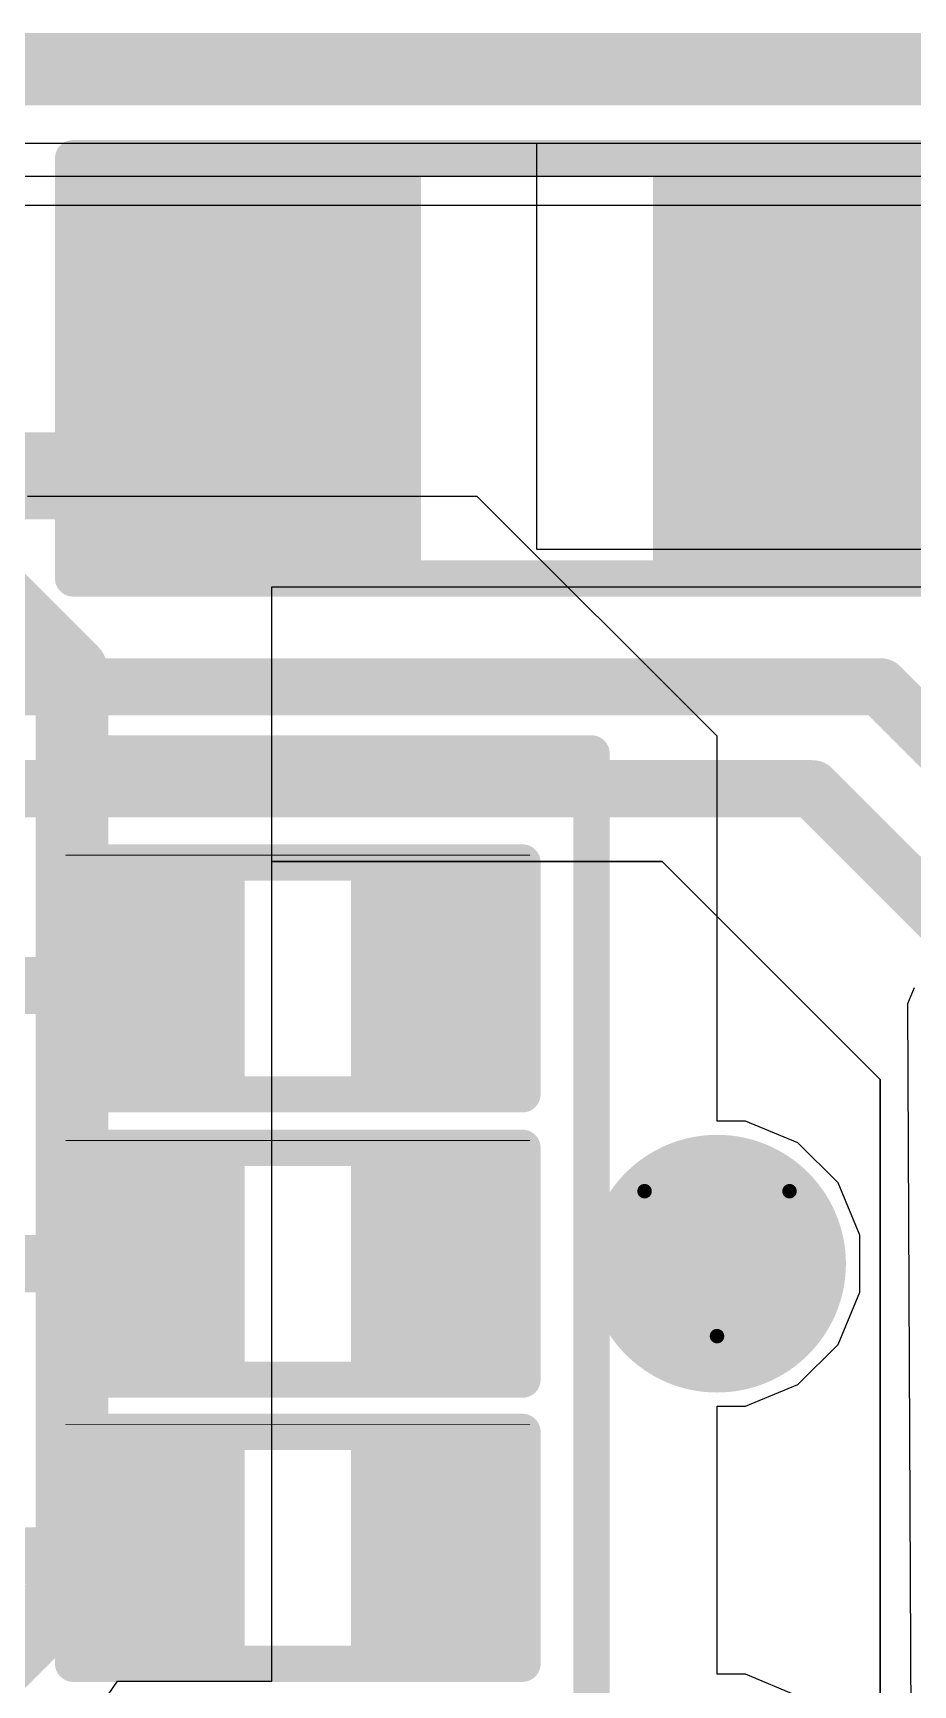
# Model space of a CAD drawing. Header units: inches. Extents: x 0 to 423, y -3 to 110.
# Drawn here: x 20.95 to 24.03, y 73.76 to 79.55 of the extents above; entities that cross this region are included whole.
import ezdxf

# ---------------------------------------------------------------- set-up
doc = ezdxf.new("R2010")
doc.units = ezdxf.units.IN
for name, color, linetype in [('Board Outline', 56, 'Continuous'), ('Bottom Layer', 5, 'Continuous'), ('Bottom Solder', 6, 'Continuous'), ('Drill Drawing', 1, 'Continuous'), ('Mechanical 1', 6, 'Continuous'), ('Mid Layer', 16, 'Continuous'), ('Mid Layer 2', 76, 'Continuous'), ('Top Layer', 1, 'Continuous'), ('Top Overlay', 2, 'Continuous'), ('Top Paste', 8, 'Continuous'), ('Top Solder', 216, 'Continuous'), ('Via Holes', 16, 'Continuous')]:
    doc.layers.add(name, color=color, linetype=linetype)

# ---------------------------------------------------------------- blocks, each defined once
blk = doc.blocks.new('RES_0805_13')
at = {"layer": 'Top Layer'}
for points in [[(-1.524, 0.635), (-0.508, 0.635), (-0.508, -0.635), (-1.524, -0.635)], [(0.508, 0.635), (1.524, 0.635), (1.524, -0.635), (0.508, -0.635)]]:
    blk.add_hatch(color=1, dxfattribs=at).paths.add_polyline_path(points)
at = {"layer": 'Top Paste'}
for points in [[(-1.524, 0.635), (-0.508, 0.635), (-0.508, -0.635), (-1.524, -0.635)], [(0.508, 0.635), (1.524, 0.635), (1.524, -0.635), (0.508, -0.635)]]:
    blk.add_hatch(color=8, dxfattribs=at).paths.add_polyline_path(points)
at = {"layer": 'Top Solder'}
for points in [[(-1.6256, 0.7366), (-0.4064, 0.7366), (-0.4064, -0.7366), (-1.6256, -0.7366)], [(0.4064, 0.7366), (1.6256, 0.7366), (1.6256, -0.7366), (0.4064, -0.7366)]]:
    blk.add_hatch(color=216, dxfattribs=at).paths.add_polyline_path(points)
at = {"layer": 'Top Overlay'}
for points in [[(-1.6256, -0.7366, 0.127, 0.127, 0), (-1.6256, 0.7366, 0.127, 0.127, 0)], [(-1.6256, 0.7366, 0.127, 0.127, 0), (1.6256, 0.7366, 0.127, 0.127, 0)], [(1.6256, -0.7366, 0.127, 0.127, 0), (1.6256, 0.7366, 0.127, 0.127, 0)], [(-1.6256, -0.7366, 0.127, 0.127, 0), (1.6256, -0.7366, 0.127, 0.127, 0)]]:
    blk.add_lwpolyline(points, format="xyseb", dxfattribs=at)
for points in [[(-1.65735, 0.7366, 0.0635, 0.0635, 1), (-1.59385, 0.7366, 0.0635, 0.0635, 1)], [(-1.65735, 0.7366, 0.0635, 0.0635, 1), (-1.59385, 0.7366, 0.0635, 0.0635, 1)], [(1.59385, 0.7366, 0.0635, 0.0635, 1), (1.65735, 0.7366, 0.0635, 0.0635, 1)], [(1.59385, 0.7366, 0.0635, 0.0635, 1), (1.65735, 0.7366, 0.0635, 0.0635, 1)], [(-1.65735, -0.7366, 0.0635, 0.0635, 1), (-1.59385, -0.7366, 0.0635, 0.0635, 1)], [(-1.65735, -0.7366, 0.0635, 0.0635, 1), (-1.59385, -0.7366, 0.0635, 0.0635, 1)], [(1.59385, -0.7366, 0.0635, 0.0635, 1), (1.65735, -0.7366, 0.0635, 0.0635, 1)], [(1.59385, -0.7366, 0.0635, 0.0635, 1), (1.65735, -0.7366, 0.0635, 0.0635, 1)]]:
    blk.add_lwpolyline(points, format="xyseb", close=True, dxfattribs=at)
blk = doc.blocks.new('R___0402_26')
at = {"layer": 'Top Layer'}
for points in [[(-0.6985, -0.3175), (-0.6985, 0.3175), (-0.2413, 0.3175), (-0.2413, -0.3175)], [(0.2413, -0.3175), (0.2413, 0.3175), (0.6985, 0.3175), (0.6985, -0.3175)]]:
    blk.add_hatch(color=1, dxfattribs=at).paths.add_polyline_path(points)
at = {"layer": 'Top Paste'}
for points in [[(-0.6985, -0.3175), (-0.6985, 0.3175), (-0.2413, 0.3175), (-0.2413, -0.3175)], [(0.2413, -0.3175), (0.2413, 0.3175), (0.6985, 0.3175), (0.6985, -0.3175)]]:
    blk.add_hatch(color=8, dxfattribs=at).paths.add_polyline_path(points)
at = {"layer": 'Top Solder'}
for points in [[(-0.7535, -0.3725), (-0.7535, 0.3725), (-0.1863, 0.3725), (-0.1863, -0.3725)], [(0.1863, -0.3725), (0.1863, 0.3725), (0.7535, 0.3725), (0.7535, -0.3725)]]:
    blk.add_hatch(color=216, dxfattribs=at).paths.add_polyline_path(points)
at = {"layer": 'Top Overlay'}
for points in [[(0.7874, 0.4064, 0.127, 0.127, 0), (-0.7874, 0.4064, 0.127, 0.127, 0)], [(-0.7874, 0.4064, 0.127, 0.127, 0), (-0.7874, -0.4064, 0.127, 0.127, 0)], [(0.7874, 0.4064, 0.127, 0.127, 0), (0.7874, -0.4064, 0.127, 0.127, 0)], [(0.7874, -0.4064, 0.127, 0.127, 0), (-0.7874, -0.4064, 0.127, 0.127, 0)], [(0.8128, -0.4318, 0.00323, 0.00323, 0), (-0.8128, -0.4318, 0.00323, 0.00323, 0)]]:
    blk.add_lwpolyline(points, format="xyseb", dxfattribs=at)
for points in [[(-0.8191, 0.4064, 0.0635, 0.0635, 1), (-0.7556, 0.4064, 0.0635, 0.0635, 1)], [(-0.8191, 0.4064, 0.0635, 0.0635, 1), (-0.7556, 0.4064, 0.0635, 0.0635, 1)], [(0.7556, 0.4064, 0.0635, 0.0635, 1), (0.8191, 0.4064, 0.0635, 0.0635, 1)], [(0.7556, 0.4064, 0.0635, 0.0635, 1), (0.8191, 0.4064, 0.0635, 0.0635, 1)], [(-0.8191, -0.4064, 0.0635, 0.0635, 1), (-0.7556, -0.4064, 0.0635, 0.0635, 1)], [(-0.8191, -0.4064, 0.0635, 0.0635, 1), (-0.7556, -0.4064, 0.0635, 0.0635, 1)], [(0.7556, -0.4064, 0.0635, 0.0635, 1), (0.8191, -0.4064, 0.0635, 0.0635, 1)], [(0.7556, -0.4064, 0.0635, 0.0635, 1), (0.8191, -0.4064, 0.0635, 0.0635, 1)], [(-0.8136, -0.4318, 0.00161, 0.00161, 1), (-0.812, -0.4318, 0.00161, 0.00161, 1)], [(0.812, -0.4318, 0.00161, 0.00161, 1), (0.8136, -0.4318, 0.00161, 0.00161, 1)]]:
    blk.add_lwpolyline(points, format="xyseb", close=True, dxfattribs=at)
blk = doc.blocks.new('R___0402_29')
at = {"layer": 'Top Layer'}
for points in [[(-0.6985, -0.3175), (-0.6985, 0.3175), (-0.2413, 0.3175), (-0.2413, -0.3175)], [(0.2413, -0.3175), (0.2413, 0.3175), (0.6985, 0.3175), (0.6985, -0.3175)]]:
    blk.add_hatch(color=1, dxfattribs=at).paths.add_polyline_path(points)
at = {"layer": 'Top Paste'}
for points in [[(-0.6985, -0.3175), (-0.6985, 0.3175), (-0.2413, 0.3175), (-0.2413, -0.3175)], [(0.2413, -0.3175), (0.2413, 0.3175), (0.6985, 0.3175), (0.6985, -0.3175)]]:
    blk.add_hatch(color=8, dxfattribs=at).paths.add_polyline_path(points)
at = {"layer": 'Top Solder'}
for points in [[(-0.7535, -0.3725), (-0.7535, 0.3725), (-0.1863, 0.3725), (-0.1863, -0.3725)], [(0.1863, -0.3725), (0.1863, 0.3725), (0.7535, 0.3725), (0.7535, -0.3725)]]:
    blk.add_hatch(color=216, dxfattribs=at).paths.add_polyline_path(points)
at = {"layer": 'Top Overlay'}
for points in [[(0.7874, 0.4064, 0.127, 0.127, 0), (-0.7874, 0.4064, 0.127, 0.127, 0)], [(-0.7874, 0.4064, 0.127, 0.127, 0), (-0.7874, -0.4064, 0.127, 0.127, 0)], [(0.7874, 0.4064, 0.127, 0.127, 0), (0.7874, -0.4064, 0.127, 0.127, 0)], [(0.7874, -0.4064, 0.127, 0.127, 0), (-0.7874, -0.4064, 0.127, 0.127, 0)], [(0.8128, -0.4318, 0.00323, 0.00323, 0), (-0.8128, -0.4318, 0.00323, 0.00323, 0)]]:
    blk.add_lwpolyline(points, format="xyseb", dxfattribs=at)
for points in [[(-0.8191, 0.4064, 0.0635, 0.0635, 1), (-0.7556, 0.4064, 0.0635, 0.0635, 1)], [(-0.8191, 0.4064, 0.0635, 0.0635, 1), (-0.7556, 0.4064, 0.0635, 0.0635, 1)], [(0.7556, 0.4064, 0.0635, 0.0635, 1), (0.8191, 0.4064, 0.0635, 0.0635, 1)], [(0.7556, 0.4064, 0.0635, 0.0635, 1), (0.8191, 0.4064, 0.0635, 0.0635, 1)], [(-0.8191, -0.4064, 0.0635, 0.0635, 1), (-0.7556, -0.4064, 0.0635, 0.0635, 1)], [(-0.8191, -0.4064, 0.0635, 0.0635, 1), (-0.7556, -0.4064, 0.0635, 0.0635, 1)], [(0.7556, -0.4064, 0.0635, 0.0635, 1), (0.8191, -0.4064, 0.0635, 0.0635, 1)], [(0.7556, -0.4064, 0.0635, 0.0635, 1), (0.8191, -0.4064, 0.0635, 0.0635, 1)], [(-0.8136, -0.4318, 0.00161, 0.00161, 1), (-0.812, -0.4318, 0.00161, 0.00161, 1)], [(0.812, -0.4318, 0.00161, 0.00161, 1), (0.8136, -0.4318, 0.00161, 0.00161, 1)]]:
    blk.add_lwpolyline(points, format="xyseb", close=True, dxfattribs=at)
blk = doc.blocks.new('R___0402_31')
at = {"layer": 'Top Layer'}
for points in [[(-0.6985, -0.3175), (-0.6985, 0.3175), (-0.2413, 0.3175), (-0.2413, -0.3175)], [(0.2413, -0.3175), (0.2413, 0.3175), (0.6985, 0.3175), (0.6985, -0.3175)]]:
    blk.add_hatch(color=1, dxfattribs=at).paths.add_polyline_path(points)
at = {"layer": 'Top Paste'}
for points in [[(-0.6985, -0.3175), (-0.6985, 0.3175), (-0.2413, 0.3175), (-0.2413, -0.3175)], [(0.2413, -0.3175), (0.2413, 0.3175), (0.6985, 0.3175), (0.6985, -0.3175)]]:
    blk.add_hatch(color=8, dxfattribs=at).paths.add_polyline_path(points)
at = {"layer": 'Top Solder'}
for points in [[(-0.7535, -0.3725), (-0.7535, 0.3725), (-0.1863, 0.3725), (-0.1863, -0.3725)], [(0.1863, -0.3725), (0.1863, 0.3725), (0.7535, 0.3725), (0.7535, -0.3725)]]:
    blk.add_hatch(color=216, dxfattribs=at).paths.add_polyline_path(points)
at = {"layer": 'Top Overlay'}
for points in [[(-0.7874, 0.4064, 0.127, 0.127, 0), (-0.7874, -0.4064, 0.127, 0.127, 0)], [(0.7874, 0.4064, 0.127, 0.127, 0), (-0.7874, 0.4064, 0.127, 0.127, 0)], [(0.7874, 0.4064, 0.127, 0.127, 0), (0.7874, -0.4064, 0.127, 0.127, 0)], [(0.7874, -0.4064, 0.127, 0.127, 0), (-0.7874, -0.4064, 0.127, 0.127, 0)], [(0.8128, -0.4318, 0.00323, 0.00323, 0), (-0.8128, -0.4318, 0.00323, 0.00323, 0)]]:
    blk.add_lwpolyline(points, format="xyseb", dxfattribs=at)
for points in [[(-0.8191, 0.4064, 0.0635, 0.0635, 1), (-0.7556, 0.4064, 0.0635, 0.0635, 1)], [(-0.8191, 0.4064, 0.0635, 0.0635, 1), (-0.7556, 0.4064, 0.0635, 0.0635, 1)], [(0.7556, 0.4064, 0.0635, 0.0635, 1), (0.8191, 0.4064, 0.0635, 0.0635, 1)], [(0.7556, 0.4064, 0.0635, 0.0635, 1), (0.8191, 0.4064, 0.0635, 0.0635, 1)], [(-0.8191, -0.4064, 0.0635, 0.0635, 1), (-0.7556, -0.4064, 0.0635, 0.0635, 1)], [(-0.8191, -0.4064, 0.0635, 0.0635, 1), (-0.7556, -0.4064, 0.0635, 0.0635, 1)], [(0.7556, -0.4064, 0.0635, 0.0635, 1), (0.8191, -0.4064, 0.0635, 0.0635, 1)], [(0.7556, -0.4064, 0.0635, 0.0635, 1), (0.8191, -0.4064, 0.0635, 0.0635, 1)], [(-0.8136, -0.4318, 0.00161, 0.00161, 1), (-0.812, -0.4318, 0.00161, 0.00161, 1)], [(0.812, -0.4318, 0.00161, 0.00161, 1), (0.8136, -0.4318, 0.00161, 0.00161, 1)]]:
    blk.add_lwpolyline(points, format="xyseb", close=True, dxfattribs=at)

msp = doc.modelspace()

# ---------------------------------------------------------------- hatches: boundary and pattern name
at = {"layer": 'Bottom Layer'}
h = msp.add_hatch(color=5, dxfattribs=at)
edge = h.paths.add_edge_path()
edge.add_arc((23.3426, 75.2334), 0.35, 0, 360)
at = {"layer": 'Bottom Solder'}
h = msp.add_hatch(color=6, dxfattribs=at)
edge = h.paths.add_edge_path()
edge.add_arc((23.3426, 75.2334), 0.4516, 0, 360)
at = {"layer": 'Mid Layer'}
h = msp.add_hatch(color=16, dxfattribs=at)
edge = h.paths.add_edge_path()
edge.add_arc((23.3426, 75.2334), 0.35, 0, 360)
at = {"layer": 'Mid Layer 2'}
h = msp.add_hatch(color=76, dxfattribs=at)
edge = h.paths.add_edge_path()
edge.add_arc((23.3426, 75.2334), 0.35, 0, 360)
at = {"layer": 'Top Layer'}
h = msp.add_hatch(color=1, dxfattribs=at)
edge = h.paths.add_edge_path()
edge.add_arc((23.3426, 75.2334), 0.35, 0, 360)
at = {"layer": 'Top Solder'}
h = msp.add_hatch(color=216, dxfattribs=at)
edge = h.paths.add_edge_path()
edge.add_arc((23.3426, 75.2334), 0.4516, 0, 360)
at = {"layer": 'Via Holes'}
h = msp.add_hatch(color=7, dxfattribs=at)
edge = h.paths.add_edge_path()
edge.add_arc((23.3426, 75.2334), 0.25, 0, 360)

# ---------------------------------------------------------------- linework, layer by layer
at = {"layer": 'Board Outline'}
msp.add_lwpolyline([(0.02, 79.42, 0.254, 0.254, 0), (64.06, 79.42, 0.254, 0.254, 0)], format="xyseb", dxfattribs=at)
at = {"layer": 'Bottom Layer'}
for p, q in [((18.5862, 79.161), (50.5352, 79.161)), ((24.0334, 76.2007), (24.0097, 76.1436)), ((24.0097, 76.1436), (24.0099, 76.1432)), ((24.0099, 76.1432), (24.0097, 76.1428)), ((24.0097, 76.1428), (24.025, 72.998))]:
    msp.add_line(p, q, dxfattribs=at)
at = {"layer": 'Drill Drawing'}
for points in [[(23.0886, 75.4874, 0.0508, 0.0508, 0), (23.5966, 75.4874, 0.0508, 0.0508, 0)], [(23.0886, 75.4874, 0.0508, 0.0508, 0), (23.3426, 74.9794, 0.0508, 0.0508, 0)], [(23.3426, 74.9794, 0.0508, 0.0508, 0), (23.5966, 75.4874, 0.0508, 0.0508, 0)]]:
    msp.add_lwpolyline(points, format="xyseb", dxfattribs=at)
for points in [[(23.0759, 75.4874, 0.0254, 0.0254, 1), (23.1013, 75.4874, 0.0254, 0.0254, 1)], [(23.0759, 75.4874, 0.0254, 0.0254, 1), (23.1013, 75.4874, 0.0254, 0.0254, 1)], [(23.5839, 75.4874, 0.0254, 0.0254, 1), (23.6093, 75.4874, 0.0254, 0.0254, 1)], [(23.5839, 75.4874, 0.0254, 0.0254, 1), (23.6093, 75.4874, 0.0254, 0.0254, 1)], [(23.3299, 74.9794, 0.0254, 0.0254, 1), (23.3553, 74.9794, 0.0254, 0.0254, 1)], [(23.3299, 74.9794, 0.0254, 0.0254, 1), (23.3553, 74.9794, 0.0254, 0.0254, 1)]]:
    msp.add_lwpolyline(points, format="xyseb", close=True, dxfattribs=at)
at = {"layer": 'Mechanical 1'}
msp.add_lwpolyline([(0.02, 79.42, 0.254, 0.254, 0), (64.06, 79.42, 0.254, 0.254, 0)], format="xyseb", dxfattribs=at)
at = {"layer": 'Mid Layer'}
msp.add_line((18.7152, 78.9432), (50.4656, 78.9432), dxfattribs=at)
at = {"layer": 'Mid Layer 2'}
for p, q in [((17.2662, 79.0448), (27.3118, 79.0448)), ((22.5021, 77.9225), (20.9264, 77.9225)), ((23.3426, 77.082), (22.5021, 77.9225)), ((23.3426, 75.7334), (23.3426, 77.082)), ((23.4421, 75.7334), (23.3426, 75.7334)), ((23.6258, 75.6573), (23.4421, 75.7334)), ((23.7665, 75.5166), (23.6258, 75.6573)), ((23.8426, 75.3329), (23.7665, 75.5166)), ((23.8426, 75.134), (23.8426, 75.3329)), ((23.7665, 74.9502), (23.8426, 75.134)), ((23.6258, 74.8095), (23.7665, 74.9502)), ((23.4421, 74.7334), (23.6258, 74.8095)), ((23.3426, 73.7942), (23.3426, 74.7334)), ((23.3426, 74.7334), (23.4421, 74.7334)), ((23.4421, 73.7942), (23.3426, 73.7942)), ((23.6258, 73.718), (23.4421, 73.7942))]:
    msp.add_line(p, q, dxfattribs=at)
for points in [[(20.4264, 77.9637, 0.254, 0.254, 0), (21.082, 77.3081, 0.254, 0.254, 0)], [(21.082, 74.0901, 0.254, 0.254, 0), (21.082, 77.3081, 0.254, 0.254, 0)], [(20.1727, 73.1808, 0.254, 0.254, 0), (21.082, 74.0901, 0.254, 0.254, 0)]]:
    msp.add_lwpolyline(points, format="xyseb", dxfattribs=at)
for points in [[(21.0185, 77.3081, 0.127, 0.127, 1), (21.1455, 77.3081, 0.127, 0.127, 1)], [(21.0185, 77.3081, 0.127, 0.127, 1), (21.1455, 77.3081, 0.127, 0.127, 1)], [(21.0185, 74.0901, 0.127, 0.127, 1), (21.1455, 74.0901, 0.127, 0.127, 1)], [(21.0185, 74.0901, 0.127, 0.127, 1), (21.1455, 74.0901, 0.127, 0.127, 1)]]:
    msp.add_lwpolyline(points, format="xyseb", close=True, dxfattribs=at)
at = {"layer": 'Top Layer'}
for p, q in [((22.7116, 79.161), (40.5486, 79.161)), ((22.7116, 77.7367), (22.7116, 79.161)), ((24.9418, 77.7367), (22.7116, 77.7367)), ((21.7821, 76.6434), (21.7821, 77.6058)), ((21.7821, 77.6058), (24.9301, 77.6058)), ((23.1499, 76.6434), (21.7821, 76.6434)), ((21.7821, 75.7659), (21.7821, 76.6434)), ((21.7821, 76.6434), (23.1499, 76.6434)), ((23.9147, 75.8786), (23.1499, 76.6434)), ((23.1499, 76.6434), (23.9147, 75.8786)), ((23.9147, 72.1157), (23.9147, 75.8786)), ((23.9147, 75.8786), (23.9147, 72.1157)), ((21.7821, 75.7009), (21.7821, 75.7659)), ((21.7821, 75.7659), (21.7821, 75.7659)), ((21.7821, 74.7659), (21.7821, 75.7009)), ((21.7821, 75.7009), (21.7821, 75.7009)), ((21.7821, 74.7049), (21.7821, 74.7659)), ((21.7821, 74.7659), (21.7821, 74.7659)), ((21.7821, 73.7699), (21.7821, 74.7049)), ((21.7821, 74.7049), (21.7821, 74.7049)), ((21.1739, 73.671), (21.2416, 73.7699)), ((21.2416, 73.7699), (21.7821, 73.7699))]:
    msp.add_line(p, q, dxfattribs=at)
for points in [[(21.319, 77.995, 0.3048, 0.3048, 0), (21.6956, 78.3717, 0.3048, 0.3048, 0)], [(17.4749, 77.995, 0.3048, 0.3048, 0), (21.319, 77.995, 0.3048, 0.3048, 0)], [(19.3441, 77.2558, 0.2, 0.2, 0), (23.9147, 77.2558, 0.2, 0.2, 0)], [(23.9147, 77.2558, 0.2, 0.2, 0), (24.9418, 76.2286, 0.2, 0.2, 0)], [(19.5198, 76.8983, 0.2, 0.2, 0), (23.6765, 76.8983, 0.2, 0.2, 0)], [(23.6765, 76.8983, 0.2, 0.2, 0), (24.5428, 76.032, 0.2, 0.2, 0)], [(21.3782, 76.2081, 0.2, 0.2, 0), (21.4035, 76.2334, 0.2, 0.2, 0)], [(19.4927, 76.2081, 0.2, 0.2, 0), (21.3782, 76.2081, 0.2, 0.2, 0)], [(20.3723, 75.7352, 0.2, 0.2, 0), (20.874, 75.2334, 0.2, 0.2, 0)], [(20.874, 75.2334, 0.2, 0.2, 0), (21.4035, 75.2334, 0.2, 0.2, 0)], [(21.2749, 74.2094, 0.2, 0.2, 0), (21.4035, 74.338, 0.2, 0.2, 0)], [(21.4035, 74.338, 0.2, 0.2, 0), (21.4035, 74.339, 0.2, 0.2, 0)], [(19.7053, 74.2094, 0.2, 0.2, 0), (21.2749, 74.2094, 0.2, 0.2, 0)]]:
    msp.add_lwpolyline(points, format="xyseb", dxfattribs=at)
for points in [[(21.6194, 78.3717, 0.1524, 0.1524, 1), (21.7718, 78.3717, 0.1524, 0.1524, 1)], [(21.2428, 77.995, 0.1524, 0.1524, 1), (21.3952, 77.995, 0.1524, 0.1524, 1)], [(21.2428, 77.995, 0.1524, 0.1524, 1), (21.3952, 77.995, 0.1524, 0.1524, 1)], [(23.8647, 77.2558, 0.1, 0.1, 1), (23.9647, 77.2558, 0.1, 0.1, 1)], [(23.8647, 77.2558, 0.1, 0.1, 1), (23.9647, 77.2558, 0.1, 0.1, 1)], [(23.6265, 76.8983, 0.1, 0.1, 1), (23.7265, 76.8983, 0.1, 0.1, 1)], [(23.6265, 76.8983, 0.1, 0.1, 1), (23.7265, 76.8983, 0.1, 0.1, 1)], [(21.3535, 76.2334, 0.1, 0.1, 1), (21.4535, 76.2334, 0.1, 0.1, 1)], [(21.3282, 76.2081, 0.1, 0.1, 1), (21.4282, 76.2081, 0.1, 0.1, 1)], [(21.3282, 76.2081, 0.1, 0.1, 1), (21.4282, 76.2081, 0.1, 0.1, 1)], [(20.824, 75.2334, 0.1, 0.1, 1), (20.924, 75.2334, 0.1, 0.1, 1)], [(20.824, 75.2334, 0.1, 0.1, 1), (20.924, 75.2334, 0.1, 0.1, 1)], [(21.3535, 75.2334, 0.1, 0.1, 1), (21.4535, 75.2334, 0.1, 0.1, 1)], [(21.3535, 74.339, 0.1, 0.1, 1), (21.4535, 74.339, 0.1, 0.1, 1)], [(21.3535, 74.338, 0.1, 0.1, 1), (21.4535, 74.338, 0.1, 0.1, 1)], [(21.3535, 74.338, 0.1, 0.1, 1), (21.4535, 74.338, 0.1, 0.1, 1)], [(21.2249, 74.2094, 0.1, 0.1, 1), (21.3249, 74.2094, 0.1, 0.1, 1)], [(21.2249, 74.2094, 0.1, 0.1, 1), (21.3249, 74.2094, 0.1, 0.1, 1)]]:
    msp.add_lwpolyline(points, format="xyseb", close=True, dxfattribs=at)
at = {"layer": 'Top Overlay'}
for points in [[(21.086, 76.6398, 0.127, 0.127, 0), (21.086, 77.022, 0.127, 0.127, 0)], [(21.086, 77.022, 0.127, 0.127, 0), (22.9028, 77.022, 0.127, 0.127, 0)], [(22.9028, 72.5431, 0.127, 0.127, 0), (22.9028, 77.022, 0.127, 0.127, 0)]]:
    msp.add_lwpolyline(points, format="xyseb", dxfattribs=at)
for points in [[(21.0543, 77.022, 0.0635, 0.0635, 1), (21.1178, 77.022, 0.0635, 0.0635, 1)], [(21.0543, 77.022, 0.0635, 0.0635, 1), (21.1178, 77.022, 0.0635, 0.0635, 1)], [(22.871, 77.022, 0.0635, 0.0635, 1), (22.9345, 77.022, 0.0635, 0.0635, 1)], [(22.871, 77.022, 0.0635, 0.0635, 1), (22.9345, 77.022, 0.0635, 0.0635, 1)], [(21.0543, 76.6398, 0.0635, 0.0635, 1), (21.1178, 76.6398, 0.0635, 0.0635, 1)]]:
    msp.add_lwpolyline(points, format="xyseb", close=True, dxfattribs=at)

# ---------------------------------------------------------------- block references
msp.add_blockref('RES_0805_13', (22.7116, 78.3717))
at = {"rotation": 180}
for name, p in [('R___0402_29', (21.8734, 76.2334)), ('R___0402_31', (21.8734, 75.2334)), ('R___0402_26', (21.8734, 74.2374))]:
    msp.add_blockref(name, p, dxfattribs=at)

doc.saveas('drawing.dxf')
